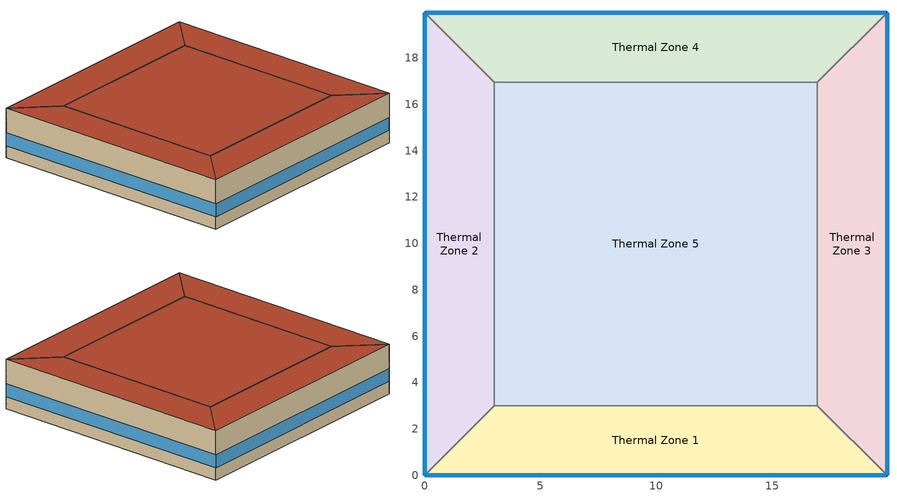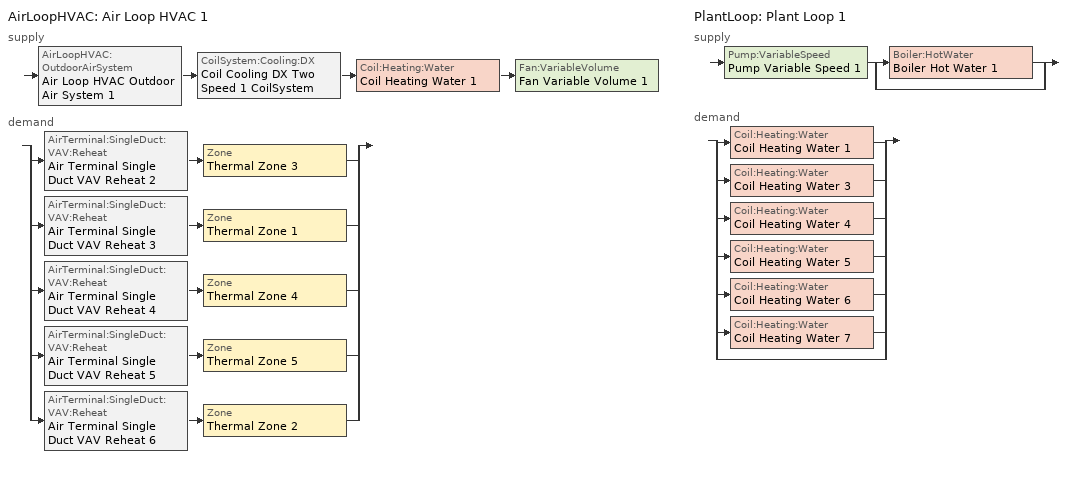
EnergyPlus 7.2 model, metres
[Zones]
Thermal Zone 4
 floor ground (000_ExtSlabCarpet_4in_ClimateZone 1-8): 0,19.95 19.95,19.95 16.95,16.95 3,16.95 z0
 wall outside (ASHRAE_189.1-2009_ExtWall_SteelFrame_ClimateZone 4-8): 19.95,19.95 0,19.95 z0:4
 wall to Thermal Zone 3 (000_Interior Wall): 16.95,16.95 19.95,19.95 z0:4
 wall to Thermal Zone 2 (000_Interior Wall): 0,19.95 3,16.95 z0:4
 wall to Thermal Zone 5 (000_Interior Wall): 3,16.95 16.95,16.95 z0:4
 window (ASHRAE_189.1-2009_ExtWindow_ClimateZone 4-5): 19.92,19.95 0.03,19.95 z1:2.04
 roof outside (ASHRAE_189.1-2009_ExtRoof_IEAD_ClimateZone 2-5): 3,16.95 16.95,16.95 19.95,19.95 0,19.95 z4
Thermal Zone 5
 floor ground (000_ExtSlabCarpet_4in_ClimateZone 1-8): 3,3 3,16.95 16.95,16.95 16.95,3 z0
 wall to Thermal Zone 2 (000_Interior Wall): 3,16.95 3,3 z0:4
 wall to Thermal Zone 1 (000_Interior Wall): 3,3 16.95,3 z0:4
 wall to Thermal Zone 3 (000_Interior Wall): 16.95,3 16.95,16.95 z0:4
 roof outside (ASHRAE_189.1-2009_ExtRoof_IEAD_ClimateZone 2-5): 16.95,3 16.95,16.95 3,16.95 3,3 z4
Thermal Zone 3
 floor ground (000_ExtSlabCarpet_4in_ClimateZone 1-8): 19.95,19.95 19.95,0 16.95,3 16.95,16.95 z0
 wall outside (ASHRAE_189.1-2009_ExtWall_SteelFrame_ClimateZone 4-8): 19.95,0 19.95,19.95 z0:4
 wall to Thermal Zone 1 (000_Interior Wall): 16.95,3 19.95,0 z0:4
 window (ASHRAE_189.1-2009_ExtWindow_ClimateZone 4-5): 19.95,0.03 19.95,19.92 z1:2.04
 roof outside (ASHRAE_189.1-2009_ExtRoof_IEAD_ClimateZone 2-5): 16.95,16.95 16.95,3 19.95,0 19.95,19.95 z4
Thermal Zone 2
 floor ground (000_ExtSlabCarpet_4in_ClimateZone 1-8): 0,0 0,19.95 3,16.95 3,3 z0
 wall outside (ASHRAE_189.1-2009_ExtWall_SteelFrame_ClimateZone 4-8): 0,19.95 0,0 z0:4
 wall to Thermal Zone 1 (000_Interior Wall): 0,0 3,3 z0:4
 window (ASHRAE_189.1-2009_ExtWindow_ClimateZone 4-5): 0,19.92 0,0.03 z1:2.04
 roof outside (ASHRAE_189.1-2009_ExtRoof_IEAD_ClimateZone 2-5): 3,3 3,16.95 0,19.95 0,0 z4
Thermal Zone 1
 floor ground (000_ExtSlabCarpet_4in_ClimateZone 1-8): 19.95,0 0,0 3,3 16.95,3 z0
 wall outside (ASHRAE_189.1-2009_ExtWall_SteelFrame_ClimateZone 4-8): 0,0 19.95,0 z0:4
 window (ASHRAE_189.1-2009_ExtWindow_ClimateZone 4-5): 0.03,0 19.92,0 z1:2.04
 roof outside (ASHRAE_189.1-2009_ExtRoof_IEAD_ClimateZone 2-5): 16.95,3 3,3 0,0 19.95,0 z4
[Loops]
AirLoopHVAC 'Air Loop HVAC 1'
 supply: AirLoopHVAC:OutdoorAirSystem 'Air Loop HVAC Outdoor Air System 1' > CoilSystem:Cooling:DX 'Coil Cooling DX Two Speed 1 CoilSystem' > Coil:Heating:Water 'Coil Heating Water 1' > Fan:VariableVolume 'Fan Variable Volume 1'
 demand: split
  | AirTerminal:SingleDuct:VAV:Reheat 'Air Terminal Single Duct VAV Reheat 2' > Zone 'Thermal Zone 3'
  | AirTerminal:SingleDuct:VAV:Reheat 'Air Terminal Single Duct VAV Reheat 3' > Zone 'Thermal Zone 1'
  | AirTerminal:SingleDuct:VAV:Reheat 'Air Terminal Single Duct VAV Reheat 4' > Zone 'Thermal Zone 4'
  | AirTerminal:SingleDuct:VAV:Reheat 'Air Terminal Single Duct VAV Reheat 5' > Zone 'Thermal Zone 5'
  | AirTerminal:SingleDuct:VAV:Reheat 'Air Terminal Single Duct VAV Reheat 6' > Zone 'Thermal Zone 2'
PlantLoop 'Plant Loop 1'
 supply: Pump:VariableSpeed 'Pump Variable Speed 1' > split
  | Boiler:HotWater 'Boiler Hot Water 1'
  | bypass
 demand: split
  | Coil:Heating:Water 'Coil Heating Water 1'
  | Coil:Heating:Water 'Coil Heating Water 3'
  | Coil:Heating:Water 'Coil Heating Water 4'
  | Coil:Heating:Water 'Coil Heating Water 5'
  | Coil:Heating:Water 'Coil Heating Water 6'
  | Coil:Heating:Water 'Coil Heating Water 7'
  | bypass
[Site:Location]
Miami Kendall Tamia_FL_USA Design_Conditions: Latitude {deg}=25.65; Longitude {deg}=-80.43; Time Zone {hr}=-5; Elevation {m}=3
[SizingPeriod:DesignDay] Day of Month=21; Dry-Bulb Temperature Range Modifier Type=DefaultMultipliers; Barometric Pressure {Pa}=101289; Rain Indicator=No; Snow Indicator=No; Daylight Saving Time Indicator=No
Name | Month | Day Type | Maximum Dry-Bulb Temperature {C} | Daily Dry-Bulb Temperature Range {deltaC} | Humidity Condition Type | Wetbulb or DewPoint at Maximum Dry-Bulb {C} | Wind Speed {m/s} | Wind Direction {deg} | Solar Model Indicator | ASHRAE Clear Sky Optical Depth for Beam Irradiance (taub) | ASHRAE Clear Sky Optical Depth for Diffuse Irradiance (taud) | Sky Clearness | Enthalpy at Maximum Dry-Bulb {J/kg}
Miami Kendall Tamia Ann Clg 1% Condns DB=>MWB | 8 | SummerDesignDay | 32.9 | 8.4 | Wetbulb | 25.3 | 4.7 | 120 | ASHRAETau | 0.51 | 1.967
Miami Kendall Tamia Ann Htg 99.6% Condns DB | 1 | WinterDesignDay | 7.4 | 0 | Wetbulb | 7.4 | 3.2 | 350 | ASHRAEClearSky |  |  | 0
Miami Kendall Tamia Ann Clg 2% Condns Enth=>MDB | 8 | SummerDesignDay | 30.5 | 8.4 | Enthalpy |  | 4.7 | 120 | ASHRAETau | 0.51 | 1.967 |  | 80700
Miami Kendall Tamia Ann Clg .4% Condns DB=>MWB | 8 | SummerDesignDay | 33.6 | 8.4 | Wetbulb | 25.4 | 4.7 | 120 | ASHRAETau | 0.51 | 1.967
Miami Kendall Tamia Ann Clg 1% Condns Enth=>MDB | 8 | SummerDesignDay | 30.3 | 8.4 | Enthalpy |  | 4.7 | 120 | ASHRAETau | 0.51 | 1.967 |  | 81900
Miami Kendall Tamia Ann Clg 1% Condns DP=>MDB | 8 | SummerDesignDay | 28.2 | 8.4 | Dewpoint | 25.2 | 4.7 | 120 | ASHRAETau | 0.51 | 1.967
Miami Kendall Tamia Ann Htg 99% Condns DB | 1 | WinterDesignDay | 9.4 | 0 | Wetbulb | 9.4 | 3.2 | 350 | ASHRAEClearSky |  |  | 0
Miami Kendall Tamia Ann Hum_n 99% Condns DP=>MCDB | 1 | WinterDesignDay | 12.8 | 0 | Dewpoint | 3.8 | 3.2 | 350 | ASHRAEClearSky |  |  | 0
Miami Kendall Tamia Ann Htg Wind 99.6% Condns WS=>MCDB | 1 | WinterDesignDay | 22.5 | 0 | Wetbulb | 22.5 | 10.5 | 350 | ASHRAEClearSky |  |  | 0
Miami Kendall Tamia Ann Clg 2% Condns DP=>MDB | 8 | SummerDesignDay | 28.1 | 8.4 | Dewpoint | 25 | 4.7 | 120 | ASHRAETau | 0.51 | 1.967
Miami Kendall Tamia Ann Clg 2% Condns DB=>MWB | 8 | SummerDesignDay | 32.4 | 8.4 | Wetbulb | 25.3 | 4.7 | 120 | ASHRAETau | 0.51 | 1.967
Miami Kendall Tamia Ann Clg 1% Condns WB=>MDB | 8 | SummerDesignDay | 30.6 | 8.4 | Wetbulb | 26.4 | 4.7 | 120 | ASHRAETau | 0.51 | 1.967
Miami Kendall Tamia Ann Clg .4% Condns WB=>MDB | 8 | SummerDesignDay | 30.9 | 8.4 | Wetbulb | 26.8 | 4.7 | 120 | ASHRAETau | 0.51 | 1.967
Miami Kendall Tamia Ann Clg .4% Condns Enth=>MDB | 8 | SummerDesignDay | 30.8 | 8.4 | Enthalpy |  | 4.7 | 120 | ASHRAETau | 0.51 | 1.967 |  | 83500
Miami Kendall Tamia Ann Htg Wind 99% Condns WS=>MCDB | 1 | WinterDesignDay | 21.9 | 0 | Wetbulb | 21.9 | 9.3 | 350 | ASHRAEClearSky |  |  | 0
Miami Kendall Tamia Ann Clg 2% Condns WB=>MDB | 8 | SummerDesignDay | 30.3 | 8.4 | Wetbulb | 26.1 | 4.7 | 120 | ASHRAETau | 0.51 | 1.967
Miami Kendall Tamia Ann Clg .4% Condns DP=>MDB | 8 | SummerDesignDay | 28.4 | 8.4 | Dewpoint | 26 | 4.7 | 120 | ASHRAETau | 0.51 | 1.967
Miami Kendall Tamia Ann Hum_n 99.6% Condns DP=>MCDB | 1 | WinterDesignDay | 12.6 | 0 | Dewpoint | 1.1 | 3.2 | 350 | ASHRAEClearSky |  |  | 0
[Building]
Building 1
[Material] Thermal Absorptance=0.9
Name | Roughness | Thickness {m} | Conductivity {W/m-K} | Density {kg/m3} | Specific Heat {J/kg-K} | Solar Absorptance | Visible Absorptance
Roof Membrane | VeryRough | 0.0095 | 0.16 | 1121.29 | 1460 | 0.7 | 0.7
Wall Insulation [39] | MediumRough | 0.1184 | 0.045 | 265 | 836.8 | 0.7 | 0.7
MAT-CC05 4 HW CONCRETE | Rough | 0.1016 | 1.311 | 2240 | 836.8 | 0.7 | 0.7
Metal Decking | MediumSmooth | 0.0015 | 45.006 | 7680 | 418.4 | 0.7 | 0.3
Roof Insulation [21] | MediumRough | 0.2105 | 0.049 | 265 | 836.8 | 0.7 | 0.7
000_G01a 19mm gypsum board | MediumSmooth | 0.019 | 0.16 | 800 | 1090 | 0.7 | 0.7
1/2IN Gypsum | Smooth | 0.0127 | 0.16 | 784.9 | 830 | 0.92 | 0.92
[Material:AirGap]
000_F04 Wall air space resistance: Thermal Resistance {m2-K/W}=0.15
[Material:NoMass] Thermal Absorptance=0.9; Solar Absorptance=0.7
Name | Roughness | Thermal Resistance {m2-K/W} | Visible Absorptance
MAT-SHEATH | Rough | 0.3626 | 0.7
CP02 CARPET PAD | VeryRough | 0.2165 | 0.8
[WindowMaterial:Glazing]
Theoretical Glass [207]: Optical Data Type=SpectralAverage; Thickness {m}=0.003; Solar Transmittance at Normal Incidence=0.3311; Front Side Solar Reflectance at Normal Incidence=0.6189; Back Side Solar Reflectance at Normal Incidence=0.6189; Visible Transmittance at Normal Incidence=0.44; Front Side Visible Reflectance at Normal Incidence=0.51; Back Side Visible Reflectance at Normal Incidence=0.51; Infrared Transmittance at Normal Incidence=0; Front Side Infrared Hemispherical Emissivity=0.9; Back Side Infrared Hemispherical Emissivity=0.9; Conductivity {W/m-K}=0.0133; Dirt Correction Factor for Solar and Visible Transmittance=1; Solar Diffusing=No
[Construction]
ASHRAE_189.1-2009_ExtWall_SteelFrame_ClimateZone 4-8: MAT-SHEATH, Wall Insulation [39], 1/2IN Gypsum
000_Interior Wall: 000_G01a 19mm gypsum board, 000_F04 Wall air space resistance, 000_G01a 19mm gypsum board
ASHRAE_189.1-2009_ExtWindow_ClimateZone 4-5: Theoretical Glass [207]
ASHRAE_189.1-2009_ExtRoof_IEAD_ClimateZone 2-5: Roof Membrane, Roof Insulation [21], Metal Decking
000_ExtSlabCarpet_4in_ClimateZone 1-8: MAT-CC05 4 HW CONCRETE, CP02 CARPET PAD
[AirLoopHVAC]
Air Loop HVAC 1: Design Supply Air Flow Rate {m3/s}=AutoSize
[Sizing:System]
Air Loop HVAC 1: Type of Load to Size On=Sensible; Design Outdoor Air Flow Rate {m3/s}=Autosize; Minimum System Air Flow Ratio=0.3; Preheat Design Temperature {C}=7; Preheat Design Humidity Ratio {kgWater/kgDryAir}=0.008; Precool Design Temperature {C}=12.8; Precool Design Humidity Ratio {kgWater/kgDryAir}=0.008; Central Cooling Design Supply Air Temperature {C}=12.8; Central Heating Design Supply Air Temperature {C}=12.8; Sizing Option=NonCoincident; 100% Outdoor Air in Cooling=Yes; 100% Outdoor Air in Heating=Yes; Central Cooling Design Supply Air Humidity Ratio {kgWater/kgDryAir}=0.0085; Central Heating Design Supply Air Humidity Ratio {kgWater/kgDryAir}=0.008; Cooling Design Air Flow Method=DesignDay; Cooling Design Air Flow Rate {m3/s}=0; Heating Design Air Flow Method=DesignDay; Heating Design Air Flow Rate {m3/s}=0; System Outdoor Air Method=ZoneSum
[Controller:WaterCoil]
Controller Water Coil 1: Control Variable=Temperature; Action=Normal; Actuator Variable=Flow; Controller Convergence Tolerance {deltaC}=Autosize; Maximum Actuated Flow {m3/s}=Autosize; Minimum Actuated Flow {m3/s}=1e-07
[AvailabilityManager:Scheduled]
Name | Schedule
AvailabilityManager:Scheduled {564f08b5-634f-47d1-a58e-33594cf79e18} | Schedule:Compact {fe581f23-5068-4ac1-ab0c-4c3964652ec3}
AvailabilityManager:Scheduled {7a494d76-43c3-46c0-892d-14d271b930f0} | Schedule:Compact {67ec6b1a-6988-4ab9-b26c-cd04d69ee506}
[Controller:OutdoorAir]
Controller Outdoor Air 1: Minimum Outdoor Air Flow Rate {m3/s}=Autosize; Maximum Outdoor Air Flow Rate {m3/s}=Autosize; Economizer Control Type=FixedDryBulb; Economizer Control Action Type=ModulateFlow; Economizer Maximum Limit Dry-Bulb Temperature {C}=30; Economizer Maximum Limit Enthalpy {J/kg}=64000; Economizer Minimum Limit Dry-Bulb Temperature {C}=-100; Lockout Type=NoLockout; Minimum Limit Type=FixedMinimum; High Humidity Control=No; Control High Indoor Humidity Based on Outdoor Humidity Ratio=Yes; Heat Recovery Bypass Control Type=BypassWhenOAFlowGreaterThanMinimum
[SetpointManager:MixedAir] Control Variable=Temperature
Setpoint Manager Mixed Air 3; Setpoint Manager Mixed Air 2; Setpoint Manager Mixed Air 1
[CoilSystem:Cooling:DX]
Coil Cooling DX Two Speed 1 CoilSystem: Availability Schedule=Always_On; Cooling Coil=Coil Cooling DX Two Speed 1
[Coil:Cooling:DX:TwoSpeed]
Coil Cooling DX Two Speed 1: Availability Schedule=Always_On; Rated High Speed Total Cooling Capacity {W}=Autosize; Rated High Speed Sensible Heat Ratio=Autosize; Rated High Speed COP {W/W}=5.5; Rated High Speed Air Flow Rate {m3/s}=Autosize; Total Cooling Capacity Function of Temperature Curve=Curve Biquadratic 1; Total Cooling Capacity Function of Flow Fraction Curve=Curve Quadratic 1; Energy Input Ratio Function of Temperature Curve=Curve Biquadratic 2; Energy Input Ratio Function of Flow Fraction Curve=Curve Quadratic 2; Part Load Fraction Correlation Curve=Curve Quadratic 3; Rated Low Speed Total Cooling Capacity {W}=Autosize; Rated Low Speed Sensible Heat Ratio=0.69; Rated Low Speed COP {W/W}=6.6; Rated Low Speed Air Flow Rate {m3/s}=Autosize; Low Speed Total Cooling Capacity Function of Temperature Curve=Curve Biquadratic 3; Low Speed Energy Input Ratio Function of Temperature Curve=Curve Biquadratic 4; Condenser Type=AirCooled; High Speed Evaporative Condenser Effectiveness=0; Low Speed Evaporative Condenser Effectiveness=0; Basin Heater Capacity {W/K}=10; Basin Heater Setpoint Temperature {C}=2
[Coil:Heating:Water] Availability Schedule=Always_On; U-Factor Times Area Value {W/K}=Autosize; Maximum Water Flow Rate {m3/s}=Autosize; Performance Input Method=UFactorTimesAreaAndDesignWaterFlowRate; Rated Capacity {W}=Autosize; Rated Inlet Water Temperature {C}=82.2; Rated Inlet Air Temperature {C}=16.6; Rated Outlet Water Temperature {C}=71.1; Rated Outlet Air Temperature {C}=32.2; Rated Ratio for Air and Water Convection=0.5
Coil Heating Water 1; Coil Heating Water 3; Coil Heating Water 4; Coil Heating Water 5; Coil Heating Water 6; Coil Heating Water 7
[Fan:VariableVolume]
Fan Variable Volume 1: Availability Schedule=Always_On; Fan Efficiency=0.5; Pressure Rise {Pa}=500; Maximum Flow Rate {m3/s}=AutoSize; Fan Power Minimum Flow Rate Input Method=FixedFlowRate; Fan Power Minimum Flow Fraction=0; Fan Power Minimum Air Flow Rate {m3/s}=0; Motor Efficiency=0.93; Motor In Airstream Fraction=1; Fan Power Coefficient 1=0.0407599; Fan Power Coefficient 2=0.088045; Fan Power Coefficient 3=-0.0729261; Fan Power Coefficient 4=0.94374; Fan Power Coefficient 5=0
[SetpointManager:Scheduled] Control Variable=Temperature
Name | Schedule
Setpoint Manager Scheduled 1 | Deck_Temperature
Setpoint Manager Scheduled 2 | Hot_Water_Temperature
[AirTerminal:SingleDuct:VAV:Reheat] Availability Schedule=Always_On; Maximum Air Flow Rate {m3/s}=Autosize; Zone Minimum Air Flow Input Method=Constant; Constant Minimum Air Flow Fraction=0.3; Fixed Minimum Air Flow Rate {m3/s}=0.3; Maximum Hot Water or Steam Flow Rate {m3/s}=Autosize; Minimum Hot Water or Steam Flow Rate {m3/s}=0; Convergence Tolerance=0.001; Damper Heating Action=Normal; Maximum Flow per Zone Floor Area During Reheat {m3/s-m2}=Autocalculate; Maximum Flow Fraction During Reheat=Autocalculate; Maximum Reheat Air Temperature {C}=35
Name | Reheat Coil
Air Terminal Single Duct VAV Reheat 2 | Coil Heating Water 3
Air Terminal Single Duct VAV Reheat 3 | Coil Heating Water 4
Air Terminal Single Duct VAV Reheat 4 | Coil Heating Water 5
Air Terminal Single Duct VAV Reheat 5 | Coil Heating Water 6
Air Terminal Single Duct VAV Reheat 6 | Coil Heating Water 7
[PlantLoop]
Plant Loop 1: Fluid Type=Water; Plant Equipment Operation Scheme=Plant Loop 1 Operation Scheme List; Maximum Loop Temperature {C}=100; Minimum Loop Temperature {C}=0; Maximum Loop Flow Rate {m3/s}=Autosize; Minimum Loop Flow Rate {m3/s}=0; Plant Loop Volume {m3}=Autocalculate; Load Distribution Scheme=Optimal
[PlantEquipmentOperationSchemes]
Plant Loop 1 Operation Scheme List: Control Scheme Object Type 1=PlantEquipmentOperation:HeatingLoad; Control Scheme Name 1=Plant Loop 1 Heating Operation Scheme; Control Scheme Schedule Name 1=Plant Loop 1 On Schedule
[PlantEquipmentOperation:HeatingLoad]
Plant Loop 1 Heating Operation Scheme: Load Range Lower Limit 1 {W}=0; Load Range Upper Limit 1 {W}=1000000000; Range Equipment List Name 1=Plant Loop 1 Heating Equipment List
[PlantEquipmentList]
Plant Loop 1 Heating Equipment List: Boiler:HotWater, Boiler Hot Water 1
[Sizing:Plant]
Plant Loop 1: Loop Type=Heating; Design Loop Exit Temperature {C}=82; Loop Design Temperature Difference {deltaC}=11
[Pump:VariableSpeed]
Pump Variable Speed 1: Rated Flow Rate {m3/s}=Autosize; Rated Pump Head {Pa}=179352; Rated Power Consumption {W}=Autosize; Motor Efficiency=0.9; Fraction of Motor Inefficiencies to Fluid Stream=0; Coefficient 1 of the Part Load Performance Curve=0; Coefficient 2 of the Part Load Performance Curve=1; Coefficient 3 of the Part Load Performance Curve=0; Coefficient 4 of the Part Load Performance Curve=0; Minimum Flow Rate {m3/s}=0; Pump Control Type=Intermittent
[Boiler:HotWater]
Boiler Hot Water 1: Fuel Type=NaturalGas; Nominal Capacity {W}=Autosize; Nominal Thermal Efficiency=0.66; Design Water Outlet Temperature {C}=82; Design Water Flow Rate {m3/s}=Autosize; Minimum Part Load Ratio=0; Maximum Part Load Ratio=1; Optimum Part Load Ratio=1; Water Outlet Upper Temperature Limit {C}=99; Boiler Flow Mode=ConstantFlow; Parasitic Electric Load {W}=0; Sizing Factor=1
[Zone]
Thermal Zone 4; Thermal Zone 5; Thermal Zone 3; Thermal Zone 2; Thermal Zone 1
[ZoneControl:Thermostat] Control Object Type 1=ThermostatSetpoint:DualSetpoint; Control Name 1=Thermostat Setpoint Dual Setpoint 1
Name | Zone or ZoneList | Control Type Schedule
Thermal Zone 4 Thermostat | Thermal Zone 4 | Thermal Zone 4 Thermostat Schedule
Thermal Zone 5 Thermostat | Thermal Zone 5 | Thermal Zone 5 Thermostat Schedule
Thermal Zone 3 Thermostat | Thermal Zone 3 | Thermal Zone 3 Thermostat Schedule
Thermal Zone 2 Thermostat | Thermal Zone 2 | Thermal Zone 2 Thermostat Schedule
Thermal Zone 1 Thermostat | Thermal Zone 1 | Thermal Zone 1 Thermostat Schedule
[ThermostatSetpoint:DualSetpoint]
Thermostat Setpoint Dual Setpoint 1: Heating Setpoint Temperature Schedule=Heating Sch; Cooling Setpoint Temperature Schedule=Cooling Sch
[Zone equipment]
Thermal Zone 4: Air Terminal Single Duct VAV Reheat 4
Thermal Zone 5: Air Terminal Single Duct VAV Reheat 5
Thermal Zone 3: Air Terminal Single Duct VAV Reheat 2
Thermal Zone 2: Air Terminal Single Duct VAV Reheat 6
Thermal Zone 1: Air Terminal Single Duct VAV Reheat 3
[Sizing:Zone] Zone Cooling Design Supply Air Temperature Input Method=SupplyAirTemperature; Zone Cooling Design Supply Air Temperature {C}=14; Zone Heating Design Supply Air Temperature Input Method=SupplyAirTemperature; Zone Heating Design Supply Air Temperature {C}=40; Zone Cooling Design Supply Air Humidity Ratio {kgWater/kgDryAir}=0.0085; Zone Heating Design Supply Air Humidity Ratio {kgWater/kgDryAir}=0.008; Design Specification Outdoor Air Object=ASHRAE_90.1-2004 ClimateZone 1-8 SmallOffice WholeBuilding Ventilation; Cooling Design Air Flow Method=DesignDay; Cooling Design Air Flow Rate {m3/s}=0; Cooling Minimum Air Flow per Zone Floor Area {m3/s-m2}=0.000762; Cooling Minimum Air Flow {m3/s}=0; Cooling Minimum Air Flow Fraction=0; Heating Design Air Flow Method=DesignDay; Heating Design Air Flow Rate {m3/s}=0; Heating Maximum Air Flow per Zone Floor Area {m3/s-m2}=0.002032; Heating Maximum Air Flow {m3/s}=0.141576; Heating Maximum Air Flow Fraction=0.3
Thermal Zone 4; Thermal Zone 5; Thermal Zone 3; Thermal Zone 2; Thermal Zone 1
[DesignSpecification:OutdoorAir]
ASHRAE_90.1-2004 ClimateZone 1-8 SmallOffice WholeBuilding Ventilation: Outdoor Air Method=Sum; Outdoor Air Flow per Person {m3/s-person}=0.00943895; Outdoor Air Flow per Zone Floor Area {m3/s-m2}=0; Outdoor Air Flow per Zone {m3/s}=0; Outdoor Air Flow Air Changes per Hour {1/hr}=0
[Schedule:Day:Interval]
Hot_Water_Temperature_Summer_Design_Day; Hot_Water_Temperature_Default; Hot_Water_Temperature_Winter_Design_Day: No, 24:00, 67
Cooling Sch Default: No, 24:00, 28
Always_On_Winter_Design_Day; Always_On_Default; Always_On_Summer_Design_Day: No, 24:00, 1
Deck_Temperature_Winter_Design_Day; Deck_Temperature_Default; Deck_Temperature_Summer_Design_Day: No, 24:00, 12.8
Heating Sch Default: No, 24:00, 24
[Schedule:Week:Daily]
Schedule:Week:Daily {83bff7f9-c919-4982-8cb3-fa1158162465}: Cooling Sch Default, Cooling Sch Default, Cooling Sch Default, Cooling Sch Default, Cooling Sch Default, Cooling Sch Default, Cooling Sch Default, Cooling Sch Default, Cooling Sch Default, Cooling Sch Default, Cooling Sch Default, Cooling Sch Default
Schedule:Week:Daily {c7612497-6eb6-4990-8b2f-3e4b25381ca2}: Heating Sch Default, Heating Sch Default, Heating Sch Default, Heating Sch Default, Heating Sch Default, Heating Sch Default, Heating Sch Default, Heating Sch Default, Heating Sch Default, Heating Sch Default, Heating Sch Default, Heating Sch Default
Schedule:Week:Daily {955aa4e4-c402-41b5-b126-ea4927c3d493}: Always_On_Default, Always_On_Default, Always_On_Default, Always_On_Default, Always_On_Default, Always_On_Default, Always_On_Default, Always_On_Default, Always_On_Summer_Design_Day, Always_On_Winter_Design_Day, Always_On_Default, Always_On_Default
Schedule:Week:Daily {63de7f31-4a80-4298-ad08-929d95e7da40}: Deck_Temperature_Default, Deck_Temperature_Default, Deck_Temperature_Default, Deck_Temperature_Default, Deck_Temperature_Default, Deck_Temperature_Default, Deck_Temperature_Default, Deck_Temperature_Default, Deck_Temperature_Summer_Design_Day, Deck_Temperature_Winter_Design_Day, Deck_Temperature_Default, Deck_Temperature_Default
Schedule:Week:Daily {3806b85a-7330-4c5d-bd4f-232b8dd5fa1e}: Hot_Water_Temperature_Default, Hot_Water_Temperature_Default, Hot_Water_Temperature_Default, Hot_Water_Temperature_Default, Hot_Water_Temperature_Default, Hot_Water_Temperature_Default, Hot_Water_Temperature_Default, Hot_Water_Temperature_Default, Hot_Water_Temperature_Summer_Design_Day, Hot_Water_Temperature_Winter_Design_Day, Hot_Water_Temperature_Default, Hot_Water_Temperature_Default
[Schedule:Year]
Cooling Sch: Schedule:Week:Daily {83bff7f9-c919-4982-8cb3-fa1158162465}, 1, 1, 12, 31
Heating Sch: Schedule:Week:Daily {c7612497-6eb6-4990-8b2f-3e4b25381ca2}, 1, 1, 12, 31
Always_On: Schedule:Week:Daily {955aa4e4-c402-41b5-b126-ea4927c3d493}, 1, 1, 12, 31
Deck_Temperature: Schedule:Week:Daily {63de7f31-4a80-4298-ad08-929d95e7da40}, 1, 1, 12, 31
Hot_Water_Temperature: Schedule:Week:Daily {3806b85a-7330-4c5d-bd4f-232b8dd5fa1e}, 1, 1, 12, 31
[Schedule:Compact]
Schedule:Compact {fe581f23-5068-4ac1-ab0c-4c3964652ec3}; Schedule:Compact {67ec6b1a-6988-4ab9-b26c-cd04d69ee506}; Plant Loop 1 On Schedule: Through: 12/31, For: AllDays, Until: 24:00, 1
Thermal Zone 4 Thermostat Schedule; Thermal Zone 5 Thermostat Schedule; Thermal Zone 3 Thermostat Schedule; Thermal Zone 2 Thermostat Schedule; Thermal Zone 1 Thermostat Schedule: Through: 12/31, For: AllDays, Until: 24:00, 4
[Curve:Biquadratic]
Name | Coefficient1 Constant | Coefficient2 x | Coefficient3 x**2 | Coefficient4 y | Coefficient5 y**2 | Coefficient6 x*y | Minimum Value of x {BasedOnField A2} | Maximum Value of x {BasedOnField A2} | Minimum Value of y {BasedOnField A3} | Maximum Value of y {BasedOnField A3}
Curve Biquadratic 1 | 0.42415 | 0.04426 | -0.00042 | 0.00333 | -8e-05 | -0.00021 | 17 | 22 | 13 | 46
Curve Biquadratic 2 | 1.23649 | -0.02431 | 0.00057 | -0.01434 | 0.00063 | -0.00038 | 17 | 22 | 13 | 46
Curve Biquadratic 3; Curve Biquadratic 4 | 0 | 0 | 0 | 0 | 0 | 0 | 0 | 1 | 0 | 1
[Curve:Quadratic]
Name | Coefficient1 Constant | Coefficient2 x | Coefficient3 x**2 | Minimum Value of x {BasedOnField A2} | Maximum Value of x {BasedOnField A2}
Curve Quadratic 1 | 0.77136 | 0.34053 | -0.11088 | 0.75918 | 1.13877
Curve Quadratic 2 | 1.2055 | -0.32953 | 0.12308 | 0.75918 | 1.13877
Curve Quadratic 3 | 0.771 | 0.229 | 0 | 0 | 1
